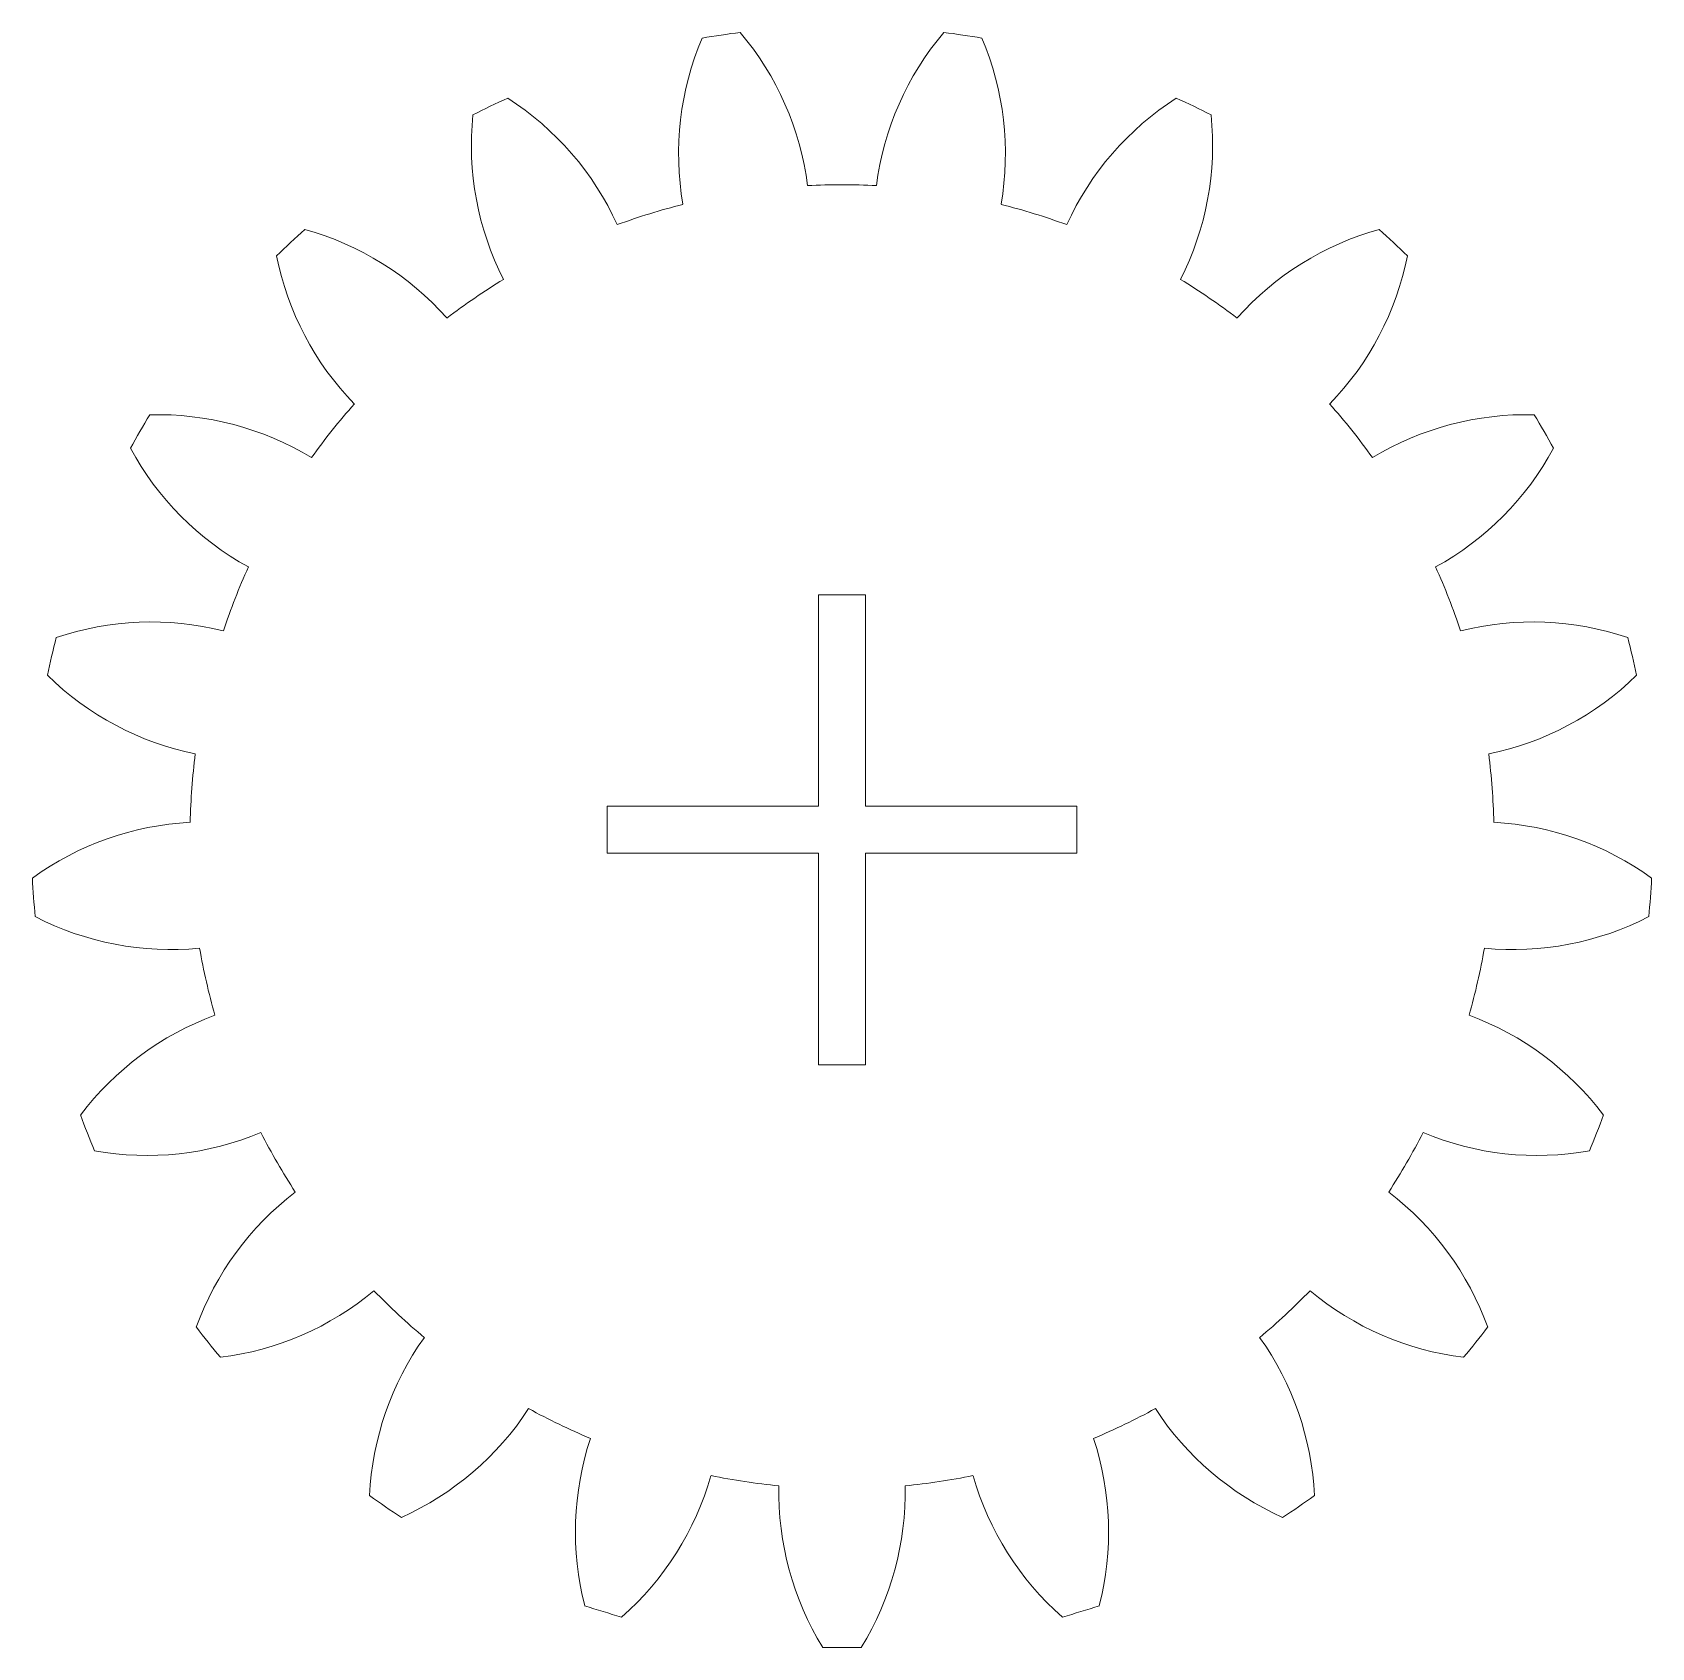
# Model space of a CAD drawing. Header units: millimetres. Extents: x -52 to 52, y -52 to 51.
import ezdxf

# ---------------------------------------------------------------- set-up
doc = ezdxf.new("R2010")
doc.units = ezdxf.units.MM

msp = doc.modelspace()

# ---------------------------------------------------------------- linework, layer by layer
at = {"color": 7, "linetype": 'Continuous', "lineweight": 15}
for p, q in [((-1.5, 15.45), (-1.5, 1.95)), ((-1.5, 15.45), (1.5, 15.45)), ((1.5, 15.45), (1.5, 1.95)), ((-15, 1.95), (-1.5, 1.95)), ((-15, -1.05), (-15, 1.95)), ((1.5, 1.95), (15, 1.95)), ((15, -1.05), (15, 1.95)), ((-15, -1.05), (-1.5, -1.05)), ((-1.5, -1.05), (-1.5, -14.55)), ((1.5, -1.05), (1.5, -14.55)), ((1.5, -1.05), (15, -1.05)), ((-1.5, -14.55), (1.5, -14.55))]:
    msp.add_line(p, q, dxfattribs=at)
for centre, radius, start, end in [((8.47, 43.59), 18.9, 156.9896, 189.8096), ((0, 0), 51.75, 97.2065, 99.9363), ((-20.94, 39.15), 18.9, 7.3333, 40.1533), ((20.94, 39.15), 18.9, 139.8467, 172.6667), ((0, 0), 51.75, 80.0637, 82.7935), ((-8.47, 43.59), 18.9, 350.1904, 23.0104), ((0, 0), 51.75, 114.3494, 117.0792), ((-31.55, 31.24), 18.9, 24.4761, 57.2961), ((31.55, 31.24), 18.9, 122.7039, 155.5239), ((0, 0), 51.75, 62.9208, 65.6506), ((-4.76, 44.14), 18.9, 174.1324, 206.9524), ((4.76, 44.14), 18.9, 333.0476, 5.8676), ((0, 0), 41.62, 86.9811, 93.0189), ((0, 0), 41.62, 104.124, 110.1617), ((0, 0), 41.62, 69.8383, 75.876), ((0, 0), 51.75, 131.4922, 134.222), ((-39.36, 20.56), 18.9, 41.619, 74.439), ((39.36, 20.56), 18.9, 105.561, 138.381), ((0, 0), 51.75, 45.778, 48.5078), ((-17.56, 40.78), 18.9, 191.2753, 224.0953), ((17.56, 40.78), 18.9, 315.9047, 348.7247), ((0, 0), 41.62, 121.2668, 127.3046), ((0, 0), 41.62, 52.6954, 58.7332), ((0, 0), 51.75, 148.6351, 151.3649), ((-43.67, 8.04), 18.9, 58.7619, 91.5818), ((0, 0), 41.62, 138.4097, 144.4474), ((0, 0), 41.62, 35.5526, 41.5903), ((43.67, 8.04), 18.9, 88.4182, 121.2381), ((0, 0), 51.75, 28.6351, 31.3649), ((-28.8, 33.79), 18.9, 208.4182, 241.2381), ((28.8, 33.79), 18.9, 298.7619, 331.5818), ((0, 0), 41.62, 155.5526, 161.5903), ((0, 0), 41.62, 18.4097, 24.4474), ((-44.1, -5.19), 18.9, 75.9047, 108.7247), ((44.1, -5.19), 18.9, 71.2753, 104.0953), ((0, 0), 51.75, 165.778, 168.5078), ((0, 0), 51.75, 11.4922, 14.222), ((-37.48, 23.8), 18.9, 225.561, 258.381), ((37.48, 23.8), 18.9, 281.619, 314.439), ((0, 0), 41.62, 172.6954, 178.7332), ((0, 0), 41.62, 1.2668, 7.3046), ((-40.61, -17.95), 18.9, 93.0476, 125.8676), ((40.61, -17.95), 18.9, 54.1324, 86.9524), ((0, 0), 51.75, 182.9208, 185.6506), ((0, 0), 51.75, 354.3494, 357.0792), ((-42.83, 11.7), 18.9, 242.7039, 275.5239), ((42.83, 11.7), 18.9, 264.4761, 297.2961), ((0, 0), 41.62, 189.8383, 195.876), ((0, 0), 41.62, 344.124, 350.1617), ((-33.51, -29.13), 18.9, 110.1904, 143.0104), ((33.51, -29.13), 18.9, 36.9896, 69.8096), ((0, 0), 51.75, 200.0637, 202.7935), ((0, 0), 51.75, 337.2065, 339.9363), ((-44.38, -1.44), 18.9, 259.8467, 292.6667), ((0, 0), 41.62, 206.9811, 213.0189), ((0, 0), 41.62, 326.9811, 333.0189), ((44.38, -1.44), 18.9, 247.3333, 280.1533), ((-23.44, -37.71), 18.9, 127.3333, 160.1533), ((23.44, -37.71), 18.9, 19.8467, 52.6667), ((-41.98, -14.46), 18.9, 276.9896, 309.8096), ((0, 0), 41.62, 224.124, 230.1617), ((0, 0), 41.62, 309.8383, 315.876), ((41.98, -14.46), 18.9, 230.1904, 263.0104), ((0, 0), 51.75, 217.2065, 219.9363), ((-11.28, -42.94), 18.9, 144.4761, 177.2961), ((11.28, -42.94), 18.9, 2.7039, 35.5239), ((0, 0), 51.75, 320.0637, 322.7935), ((-35.85, -26.19), 18.9, 294.1324, 326.9524), ((0, 0), 41.62, 241.2668, 247.3046), ((0, 0), 41.62, 292.6954, 298.7332), ((35.85, -26.19), 18.9, 213.0476, 245.8676), ((1.88, -44.36), 18.9, 161.619, 194.439), ((-1.88, -44.36), 18.9, 345.561, 18.381), ((-26.54, -35.6), 18.9, 311.2753, 344.0953), ((0, 0), 41.62, 258.4097, 264.4474), ((0, 0), 41.62, 275.5526, 281.5903), ((26.54, -35.6), 18.9, 195.9047, 228.7247), ((0, 0), 51.75, 234.3494, 237.0792), ((14.87, -41.84), 18.9, 178.7619, 211.5818), ((-14.87, -41.84), 18.9, 328.4182, 1.2381), ((0, 0), 51.75, 302.9208, 305.6506), ((0, 0), 51.75, 251.4922, 254.222), ((0, 0), 51.75, 285.778, 288.5078), ((0, 0), 51.75, 268.6351, 271.3649)]:
    msp.add_arc(centre, radius, start, end, dxfattribs=at)

doc.saveas('drawing.dxf')
